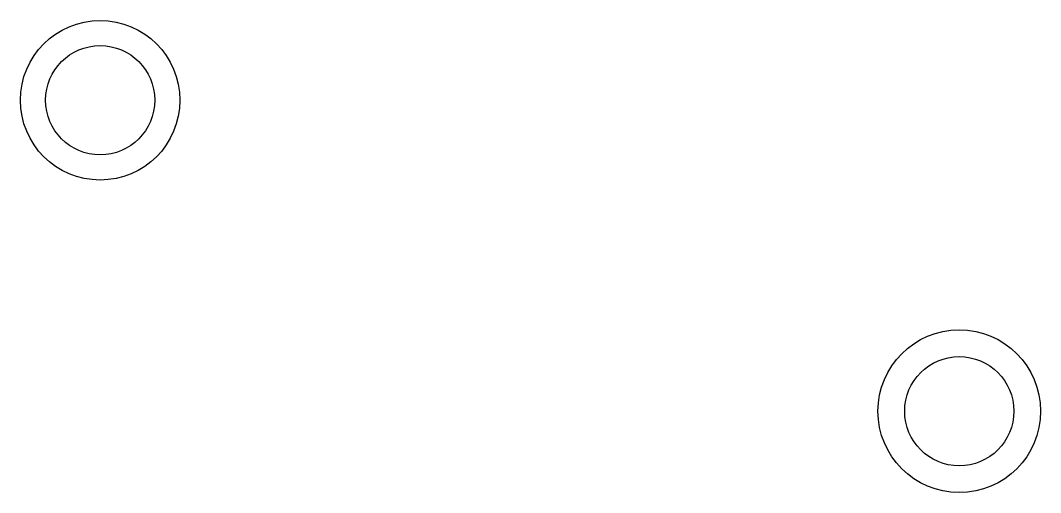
# Model space of a CAD drawing. Header units: millimetres. Extents: x -24.6 to 24.7, y 26.1 to 48.9.
import ezdxf

# ---------------------------------------------------------------- set-up
doc = ezdxf.new("R2010")
doc.units = ezdxf.units.MM
doc.layers.get('0').update_dxf_attribs({"linetype": 'CONTINUOUS'})

msp = doc.modelspace()

# ---------------------------------------------------------------- linework, layer by layer
for centre, radius in [((-20.7375, 45), 3.85), ((-20.7375, 45), 2.635), ((20.7375, 30), 3.925), ((20.7375, 30), 2.635)]:
    msp.add_circle(centre, radius)

doc.saveas('drawing.dxf')
